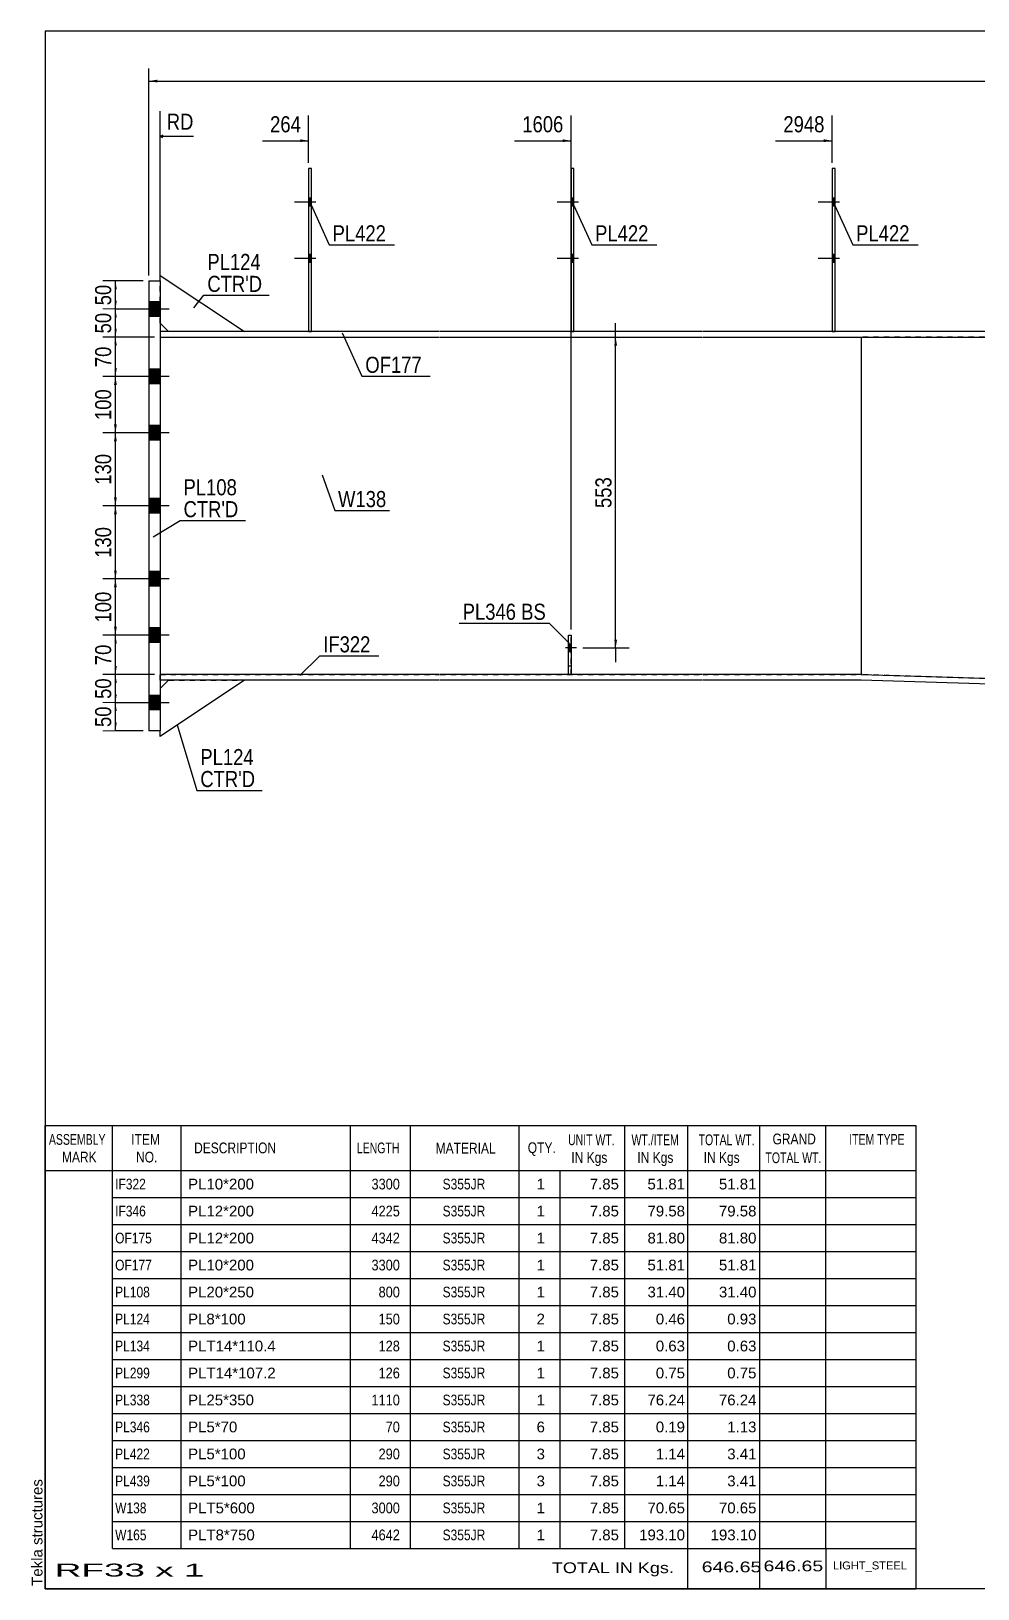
# Model space of a CAD drawing. Header units: millimetres. Extents: x -23 to 380, y -193 to 84.
# Drawn here: x -22.9 to 145.5, y -192.6 to 84.4 of the extents above; entities that cross this region are included whole.
import ezdxf

# ---------------------------------------------------------------- set-up
doc = ezdxf.new("R2010")
doc.units = ezdxf.units.MM
doc.linetypes.add('DXK_LINE_DOT1', pattern=[1.8814, 0.9407, -0.9407])
doc.linetypes.add('DXK_LINE_DOT2', pattern=[3.9198, 1.9599, -1.9599])
doc.styles.add('Arial', font='ARIAL.TTF', dxfattribs={"height": 0.2})
doc.styles.add('Arial Narrow', font='ARIALN.TTF', dxfattribs={"height": 0.2})

# ---------------------------------------------------------------- blocks, each defined once
blk = doc.blocks.new('Unknown-624477018-1210')
at = {"color": 5, "linetype": 'Continuous'}
for p, q in [((379.57, 84.43), (-20.43, 84.43)), ((-20.43, 84.43), (-20.43, -192.57)), ((379.57, -192.57), (379.57, 84.43)), ((-20.43, -192.57), (379.57, -192.57))]:
    blk.add_line(p, q, dxfattribs=at)
at = {"color": 174, "linetype": 'Continuous', "style": 'Arial'}
blk.add_text('Tekla structures', height=1.9102, rotation=90, dxfattribs=at).set_placement((-20.93, -192.07))
blk = doc.blocks.new('Part-624477018-1786 - 1591')
at = {"color": 2, "linetype": 'Continuous'}
for p, q in [((26.93, 60), (26.43, 60)), ((26.43, 60), (26.43, 31)), ((26.93, 31), (26.93, 60))]:
    blk.add_line(p, q, dxfattribs=at)
at = {"color": 7, "linetype": 'DXK_LINE_DOT1'}
blk.add_line((26.43, 31), (26.93, 31), dxfattribs=at)
blk = doc.blocks.new('Part-624477018-6626 - 1591')
at = {"color": 7, "linetype": 'DXK_LINE_DOT1'}
for p, q in [((72.63, -29.97), (72.63, -22.97)), ((72.63, -22.97), (73.13, -22.97)), ((73.13, -29.97), (73.13, -22.97)), ((72.63, -28.47), (73.13, -28.47)), ((73.13, -29.97), (72.63, -29.97))]:
    blk.add_line(p, q, dxfattribs=at)
blk = doc.blocks.new('Bolt-624477018-6633 - 1591')
at = {"color": 3, "linetype": 'DXK_LINE_DOT2'}
for p, q in [((73.13, -24.57), (72.63, -24.57)), ((74.08, -25.27), (70.78, -25.27)), ((73.13, -25.97), (72.63, -25.97))]:
    blk.add_line(p, q, dxfattribs=at)
blk = doc.blocks.new('Part-624477018-1791 - 1591')
at = {"color": 2, "linetype": 'Continuous'}
for p, q in [((120.08, 60), (119.58, 60)), ((119.58, 60), (119.58, 31)), ((120.08, 31), (120.08, 60))]:
    blk.add_line(p, q, dxfattribs=at)
at = {"color": 7, "linetype": 'DXK_LINE_DOT1'}
blk.add_line((119.58, 31), (120.08, 31), dxfattribs=at)
blk = doc.blocks.new('Part-624477018-1667 - 1591')
at = {"color": 2, "linetype": 'Continuous'}
for p, q in [((49.73, 31), (0, 31)), ((96.43, 31), (49.83, 31)), ((154.75, 31), (96.53, 31)), ((154.75, 30), (154.75, 31)), ((0, 30), (49.73, 30)), ((49.83, 30), (96.43, 30)), ((96.53, 30), (154.75, 30))]:
    blk.add_line(p, q, dxfattribs=at)
at = {"color": 7, "linetype": 'DXK_LINE_DOT1'}
blk.add_line((0, 31), (0, 30), dxfattribs=at)
blk = doc.blocks.new('Part-624477018-1694 - 1591')
at = {"color": 2, "linetype": 'Continuous'}
for p, q in [((124.75, 30), (124.75, -30)), ((348.28, -44.01), (347.99, -44))]:
    blk.add_line(p, q, dxfattribs=at)
at = {"color": 7, "linetype": 'DXK_LINE_DOT1'}
for p, q in [((176.75, 30), (124.75, 30)), ((223.45, 30), (176.85, 30)), ((269.9, 30), (223.55, 30)), ((360.05, 30), (270, 30)), ((348.28, -44.01), (360.05, 30)), ((176.75, -31.61), (124.75, -30)), ((223.45, -34.72), (176.85, -33.27)), ((269.9, -38.87), (223.55, -37.44)), ((347.99, -44), (270, -41.58))]:
    blk.add_line(p, q, dxfattribs=at)
blk = doc.blocks.new('Part-624477018-1699 - 1591')
at = {"color": 2, "linetype": 'Continuous'}
for p, q in [((49.73, -30), (0, -30)), ((96.43, -30), (49.83, -30)), ((124.75, -30), (96.53, -30)), ((124.75, -30), (154.75, -30.93)), ((49.73, -31), (0, -31)), ((96.43, -31), (49.83, -31)), ((124.73, -31), (96.53, -31)), ((154.72, -31.93), (124.73, -31)), ((154.75, -30.93), (154.72, -31.93))]:
    blk.add_line(p, q, dxfattribs=at)
at = {"color": 7, "linetype": 'DXK_LINE_DOT1'}
blk.add_line((0, -31), (0, -30), dxfattribs=at)
blk = doc.blocks.new('Bolt-624477018-1811 - 1591')
at = {"linetype": 'Continuous'}
for points in [[(-2, 36.3), (-2, 33.7), (0, 33.7), (0, 36.3)], [(-2, 36.3), (-2, 33.7), (0, 33.7), (0, 36.3)], [(-2, 24.3), (-2, 21.7), (0, 21.7), (0, 24.3)], [(-2, 24.3), (-2, 21.7), (0, 21.7), (0, 24.3)], [(-2, 14.3), (-2, 11.7), (0, 11.7), (0, 14.3)], [(-2, 14.3), (-2, 11.7), (0, 11.7), (0, 14.3)], [(-2, 1.3), (-2, -1.3), (0, -1.3), (0, 1.3)], [(-2, 1.3), (-2, -1.3), (0, -1.3), (0, 1.3)], [(-2, -11.7), (-2, -14.3), (0, -14.3), (0, -11.7)], [(-2, -11.7), (-2, -14.3), (0, -14.3), (0, -11.7)], [(-2, -21.7), (-2, -24.3), (0, -24.3), (0, -21.7)], [(-2, -21.7), (-2, -24.3), (0, -24.3), (0, -21.7)], [(-2, -33.7), (-2, -36.3), (0, -36.3), (0, -33.7)], [(-2, -33.7), (-2, -36.3), (0, -36.3), (0, -33.7)]]:
    blk.add_hatch(color=3, dxfattribs=at).paths.add_polyline_path(points)
at = {"color": 3, "linetype": 'Continuous'}
for p, q in [((0, 36.3), (-2, 36.3)), ((0, 36.3), (-2, 36.3)), ((1.59, 35), (-9, 35)), ((1.59, 35), (-9, 35)), ((0, 33.7), (-2, 33.7)), ((0, 33.7), (-2, 33.7)), ((1.59, 23), (-9, 23)), ((1.59, 23), (-9, 23)), ((0, 24.3), (-2, 24.3)), ((0, 24.3), (-2, 24.3)), ((0, 21.7), (-2, 21.7)), ((0, 21.7), (-2, 21.7)), ((0, 14.3), (-2, 14.3)), ((0, 14.3), (-2, 14.3)), ((1.59, 13), (-9, 13)), ((1.59, 13), (-9, 13)), ((0, 11.7), (-2, 11.7)), ((0, 11.7), (-2, 11.7)), ((1.59, 0), (-9, 0)), ((1.59, 0), (-9, 0)), ((0, 1.3), (-2, 1.3)), ((0, 1.3), (-2, 1.3)), ((0, -1.3), (-2, -1.3)), ((0, -1.3), (-2, -1.3)), ((1.59, -13), (-9, -13)), ((1.59, -13), (-9, -13)), ((0, -11.7), (-2, -11.7)), ((0, -11.7), (-2, -11.7)), ((0, -14.3), (-2, -14.3)), ((0, -14.3), (-2, -14.3)), ((0, -21.7), (-2, -21.7)), ((0, -21.7), (-2, -21.7)), ((1.59, -23), (-9, -23)), ((1.59, -23), (-9, -23)), ((0, -24.3), (-2, -24.3)), ((0, -24.3), (-2, -24.3)), ((1.59, -35), (-9, -35)), ((1.59, -35), (-9, -35)), ((0, -33.7), (-2, -33.7)), ((0, -33.7), (-2, -33.7)), ((0, -36.3), (-2, -36.3)), ((0, -36.3), (-2, -36.3))]:
    blk.add_line(p, q, dxfattribs=at)
blk = doc.blocks.new('Part-624477018-1937 - 1591')
at = {"color": 2, "linetype": 'Continuous'}
for p, q in [((-2, 40), (0, 40)), ((-2, 40), (-2, -40)), ((0, 40), (0, -40)), ((0, -40), (-2, -40))]:
    blk.add_line(p, q, dxfattribs=at)
blk = doc.blocks.new('Bolt-624477018-1813 - 1591')
at = {"linetype": 'Continuous'}
for points in [[(120.08, 53.3), (120.08, 54.7), (119.58, 54.7), (119.58, 53.3)], [(120.08, 53.3), (120.08, 54.7), (119.58, 54.7), (119.58, 53.3)], [(120.08, 43.3), (120.08, 44.7), (119.58, 44.7), (119.58, 43.3)], [(120.08, 43.3), (120.08, 44.7), (119.58, 44.7), (119.58, 43.3)]]:
    blk.add_hatch(color=3, dxfattribs=at).paths.add_polyline_path(points)
at = {"color": 3, "linetype": 'Continuous'}
for p, q in [((120.88, 54), (117.08, 54)), ((120.88, 54), (117.08, 54)), ((120.08, 54.7), (119.58, 54.7)), ((120.08, 54.7), (119.58, 54.7)), ((120.08, 53.3), (119.58, 53.3)), ((120.08, 53.3), (119.58, 53.3)), ((120.08, 44.7), (119.58, 44.7)), ((120.08, 44.7), (119.58, 44.7)), ((120.88, 44), (117.08, 44)), ((120.88, 44), (117.08, 44)), ((120.08, 43.3), (119.58, 43.3)), ((120.08, 43.3), (119.58, 43.3))]:
    blk.add_line(p, q, dxfattribs=at)
blk = doc.blocks.new('Bolt-624477018-1814 - 1591')
at = {"linetype": 'Continuous'}
for points in [[(26.93, 53.3), (26.93, 54.7), (26.43, 54.7), (26.43, 53.3)], [(26.93, 53.3), (26.93, 54.7), (26.43, 54.7), (26.43, 53.3)], [(26.93, 43.3), (26.93, 44.7), (26.43, 44.7), (26.43, 43.3)], [(26.93, 43.3), (26.93, 44.7), (26.43, 44.7), (26.43, 43.3)]]:
    blk.add_hatch(color=3, dxfattribs=at).paths.add_polyline_path(points)
at = {"color": 3, "linetype": 'Continuous'}
for p, q in [((27.73, 54), (23.93, 54)), ((27.73, 54), (23.93, 54)), ((26.93, 54.7), (26.43, 54.7)), ((26.93, 54.7), (26.43, 54.7)), ((26.93, 53.3), (26.43, 53.3)), ((26.93, 53.3), (26.43, 53.3)), ((26.93, 44.7), (26.43, 44.7)), ((26.93, 44.7), (26.43, 44.7)), ((27.73, 44), (23.93, 44)), ((27.73, 44), (23.93, 44)), ((26.93, 43.3), (26.43, 43.3)), ((26.93, 43.3), (26.43, 43.3))]:
    blk.add_line(p, q, dxfattribs=at)
blk = doc.blocks.new('Part-624477018-1908 - 1591')
at = {"color": 2, "linetype": 'Continuous'}
for p, q in [((0, 40), (0, 41)), ((0, 41), (15, 31)), ((1.5, 31), (0, 32.5))]:
    blk.add_line(p, q, dxfattribs=at)
at = {"color": 7, "linetype": 'DXK_LINE_DOT1'}
for p, q in [((0, 32.5), (0, 40)), ((15, 31), (1.5, 31))]:
    blk.add_line(p, q, dxfattribs=at)
blk = doc.blocks.new('Part-624477018-1849 - 1591')
at = {"color": 7, "linetype": 'DXK_LINE_DOT1'}
for p, q in [((0, 30), (0, -30)), ((0, 30), (49.73, 30)), ((49.83, 30), (96.43, 30)), ((96.53, 30), (124.75, 30)), ((124.75, 30), (124.75, -30)), ((0, -30), (49.73, -30)), ((49.83, -30), (96.43, -30)), ((96.53, -30), (124.75, -30))]:
    blk.add_line(p, q, dxfattribs=at)
blk = doc.blocks.new('Part-624477018-6625 - 1591')
at = {"color": 2, "linetype": 'Continuous'}
for p, q in [((73.63, 60), (73.13, 60)), ((73.13, 60), (73.13, 31)), ((73.63, 31), (73.63, 60))]:
    blk.add_line(p, q, dxfattribs=at)
at = {"color": 7, "linetype": 'DXK_LINE_DOT1'}
blk.add_line((73.13, 31), (73.63, 31), dxfattribs=at)
blk = doc.blocks.new('Part-624477018-1903 - 1591')
at = {"color": 2, "linetype": 'Continuous'}
for p, q in [((15, -31), (0, -41)), ((1.5, -31), (0, -32.5)), ((0, -41), (0, -40))]:
    blk.add_line(p, q, dxfattribs=at)
at = {"color": 7, "linetype": 'DXK_LINE_DOT1'}
for p, q in [((0, -32.5), (0, -40)), ((1.5, -31), (15, -31))]:
    blk.add_line(p, q, dxfattribs=at)
blk = doc.blocks.new('Bolt-624477018-6632 - 1591')
at = {"linetype": 'Continuous'}
for points in [[(73.63, 53.3), (73.63, 54.7), (73.13, 54.7), (73.13, 53.3)], [(73.63, 53.3), (73.63, 54.7), (73.13, 54.7), (73.13, 53.3)], [(73.63, 43.3), (73.63, 44.7), (73.13, 44.7), (73.13, 43.3)], [(73.63, 43.3), (73.63, 44.7), (73.13, 44.7), (73.13, 43.3)]]:
    blk.add_hatch(color=3, dxfattribs=at).paths.add_polyline_path(points)
at = {"color": 3, "linetype": 'Continuous'}
for p, q in [((74.43, 54), (70.63, 54)), ((74.43, 54), (70.63, 54)), ((73.63, 54.7), (73.13, 54.7)), ((73.63, 54.7), (73.13, 54.7)), ((73.63, 53.3), (73.13, 53.3)), ((73.63, 53.3), (73.13, 53.3)), ((73.63, 44.7), (73.13, 44.7)), ((73.63, 44.7), (73.13, 44.7)), ((74.43, 44), (70.63, 44)), ((74.43, 44), (70.63, 44)), ((73.63, 43.3), (73.13, 43.3)), ((73.63, 43.3), (73.13, 43.3))]:
    blk.add_line(p, q, dxfattribs=at)
blk = doc.blocks.new('Part-624477018-6629 - 1591')
at = {"color": 2, "linetype": 'Continuous'}
for p, q in [((72.63, -29.97), (72.63, -22.97)), ((72.63, -22.97), (73.13, -22.97)), ((73.13, -22.97), (73.13, -29.97)), ((73.13, -29.97), (72.63, -29.97))]:
    blk.add_line(p, q, dxfattribs=at)
blk = doc.blocks.new('Bolt-624477018-6636 - 1591')
at = {"linetype": 'Continuous'}
blk.add_hatch(color=3, dxfattribs=at).paths.add_polyline_path([(73.13, -25.97), (73.13, -24.57), (72.63, -24.57), (72.63, -25.97)])
at = {"color": 3, "linetype": 'Continuous'}
for p, q in [((73.13, -24.57), (72.63, -24.57)), ((73.93, -25.27), (72.63, -25.27)), ((73.13, -25.97), (72.63, -25.97))]:
    blk.add_line(p, q, dxfattribs=at)
blk = doc.blocks.new('StraightDimension-624477018-8033 - 1591')
at = {"linetype": 'Continuous'}
blk.add_hatch(color=7, dxfattribs=at).paths.add_polyline_path([(71.63, 65.19), (73.13, 64.94), (71.63, 64.69)])
at = {"color": 7, "linetype": 'Continuous'}
for p, q in [((73.13, -21.97), (73.13, 69.44)), ((63.06, 64.94), (73.13, 64.94))]:
    blk.add_line(p, q, dxfattribs=at)
at = {"color": 0}
blk.add_wipeout([(72.35, 65.84), (72.35, 70.04), (63.84, 70.04), (63.84, 65.84)], dxfattribs=at)
at = {"color": 3, "style": 'Arial Narrow'}
blk.add_text('1606', height=2.863, dxfattribs=at).set_placement((64.44, 66.44))
blk = doc.blocks.new('StraightDimension-624477018-2142 - 1591')
at = {"linetype": 'Continuous'}
for points in [[(-0.5, 75.3), (-2, 75.55), (-0.5, 75.8)], [(363.06, 75.8), (364.56, 75.55), (363.06, 75.3)]]:
    blk.add_hatch(color=7, dxfattribs=at).paths.add_polyline_path(points)
at = {"color": 7, "linetype": 'Continuous'}
for p, q in [((-2, 41), (-2, 77.8)), ((364.56, 43.45), (364.56, 77.8)), ((-2, 75.55), (364.56, 75.55))]:
    blk.add_line(p, q, dxfattribs=at)
at = {"color": 0}
blk.add_wipeout([(185.54, 75.7), (185.54, 79.9), (177.02, 79.9), (177.02, 75.7)], dxfattribs=at)
at = {"color": 3, "style": 'Arial Narrow'}
blk.add_text('7707', height=2.863, dxfattribs=at).set_placement((177.62, 76.3))
blk = doc.blocks.new('StraightDimension-624477018-5880 - 1591')
at = {"linetype": 'Continuous'}
for points in [[(-8.2, 38.5), (-7.95, 40), (-7.7, 38.5)], [(-7.7, 36.5), (-7.95, 35), (-8.2, 36.5)]]:
    blk.add_hatch(color=7, dxfattribs=at).paths.add_polyline_path(points)
at = {"color": 7, "linetype": 'Continuous'}
for p, q in [((-3, 40), (-10.2, 40)), ((-7.95, 35), (-7.95, 40)), ((-1, 35), (-10.2, 35))]:
    blk.add_line(p, q, dxfattribs=at)
at = {"color": 0}
blk.add_wipeout([(-8.1, 39.93), (-12.3, 39.93), (-12.3, 35.07), (-8.1, 35.07)], dxfattribs=at)
at = {"color": 3, "style": 'Arial Narrow'}
blk.add_text('50', height=2.863, rotation=90.0002, dxfattribs=at).set_placement((-8.7, 35.67))
blk = doc.blocks.new('StraightDimension-624477018-5881 - 1591')
at = {"linetype": 'Continuous'}
for points in [[(-8.2, 33.5), (-7.95, 35), (-7.7, 33.5)], [(-7.7, 31.5), (-7.95, 30), (-8.2, 31.5)]]:
    blk.add_hatch(color=7, dxfattribs=at).paths.add_polyline_path(points)
at = {"color": 7, "linetype": 'Continuous'}
for p, q in [((-1, 35), (-10.2, 35)), ((-7.95, 30), (-7.95, 35)), ((-1, 30), (-10.2, 30))]:
    blk.add_line(p, q, dxfattribs=at)
at = {"color": 0}
blk.add_wipeout([(-8.1, 34.93), (-12.3, 34.93), (-12.3, 30.07), (-8.1, 30.07)], dxfattribs=at)
at = {"color": 3, "style": 'Arial Narrow'}
blk.add_text('50', height=2.863, rotation=90.0002, dxfattribs=at).set_placement((-8.7, 30.67))
blk = doc.blocks.new('StraightDimension-624477018-5882 - 1591')
at = {"linetype": 'Continuous'}
for points in [[(-8.2, 28.5), (-7.95, 30), (-7.7, 28.5)], [(-7.7, 24.5), (-7.95, 23), (-8.2, 24.5)]]:
    blk.add_hatch(color=7, dxfattribs=at).paths.add_polyline_path(points)
at = {"color": 7, "linetype": 'Continuous'}
for p, q in [((-1, 30), (-10.2, 30)), ((-7.95, 23), (-7.95, 30)), ((-1, 23), (-10.2, 23))]:
    blk.add_line(p, q, dxfattribs=at)
at = {"color": 0}
blk.add_wipeout([(-8.1, 28.93), (-12.3, 28.93), (-12.3, 24.07), (-8.1, 24.07)], dxfattribs=at)
at = {"color": 3, "style": 'Arial Narrow'}
blk.add_text('70', height=2.863, rotation=90.0002, dxfattribs=at).set_placement((-8.7, 24.67))
blk = doc.blocks.new('StraightDimension-624477018-5883 - 1591')
at = {"linetype": 'Continuous'}
for points in [[(-8.2, 21.5), (-7.95, 23), (-7.7, 21.5)], [(-7.7, 14.5), (-7.95, 13), (-8.2, 14.5)]]:
    blk.add_hatch(color=7, dxfattribs=at).paths.add_polyline_path(points)
at = {"color": 7, "linetype": 'Continuous'}
for p, q in [((-1, 23), (-10.2, 23)), ((-7.95, 13), (-7.95, 23)), ((-1, 13), (-10.2, 13))]:
    blk.add_line(p, q, dxfattribs=at)
at = {"color": 0}
blk.add_wipeout([(-8.1, 21.34), (-12.3, 21.34), (-12.3, 14.66), (-8.1, 14.66)], dxfattribs=at)
at = {"color": 3, "style": 'Arial Narrow'}
blk.add_text('100', height=2.863, rotation=90.0002, dxfattribs=at).set_placement((-8.7, 15.26))
blk = doc.blocks.new('StraightDimension-624477018-5884 - 1591')
at = {"linetype": 'Continuous'}
for points in [[(-8.2, 11.5), (-7.95, 13), (-7.7, 11.5)], [(-7.7, 1.5), (-7.95, 0), (-8.2, 1.5)]]:
    blk.add_hatch(color=7, dxfattribs=at).paths.add_polyline_path(points)
at = {"color": 7, "linetype": 'Continuous'}
for p, q in [((-1, 13), (-10.2, 13)), ((-7.95, 0), (-7.95, 13)), ((-1, 0), (-10.2, 0))]:
    blk.add_line(p, q, dxfattribs=at)
at = {"color": 0}
blk.add_wipeout([(-8.1, 9.84), (-12.3, 9.84), (-12.3, 3.16), (-8.1, 3.16)], dxfattribs=at)
at = {"color": 3, "style": 'Arial Narrow'}
blk.add_text('130', height=2.863, rotation=90.0002, dxfattribs=at).set_placement((-8.7, 3.76))
blk = doc.blocks.new('StraightDimension-624477018-5885 - 1591')
at = {"linetype": 'Continuous'}
for points in [[(-8.2, -1.5), (-7.95, 0), (-7.7, -1.5)], [(-7.7, -11.5), (-7.95, -13), (-8.2, -11.5)]]:
    blk.add_hatch(color=7, dxfattribs=at).paths.add_polyline_path(points)
at = {"color": 7, "linetype": 'Continuous'}
for p, q in [((-1, 0), (-10.2, 0)), ((-7.95, -13), (-7.95, 0)), ((-1, -13), (-10.2, -13))]:
    blk.add_line(p, q, dxfattribs=at)
at = {"color": 0}
blk.add_wipeout([(-8.1, -3.16), (-12.3, -3.16), (-12.3, -9.84), (-8.1, -9.84)], dxfattribs=at)
at = {"color": 3, "style": 'Arial Narrow'}
blk.add_text('130', height=2.863, rotation=90.0002, dxfattribs=at).set_placement((-8.7, -9.24))
blk = doc.blocks.new('StraightDimension-624477018-5886 - 1591')
at = {"linetype": 'Continuous'}
for points in [[(-8.2, -14.5), (-7.95, -13), (-7.7, -14.5)], [(-7.7, -21.5), (-7.95, -23), (-8.2, -21.5)]]:
    blk.add_hatch(color=7, dxfattribs=at).paths.add_polyline_path(points)
at = {"color": 7, "linetype": 'Continuous'}
for p, q in [((-1, -13), (-10.2, -13)), ((-7.95, -23), (-7.95, -13)), ((-1, -23), (-10.2, -23))]:
    blk.add_line(p, q, dxfattribs=at)
at = {"color": 0}
blk.add_wipeout([(-8.1, -14.66), (-12.3, -14.66), (-12.3, -21.34), (-8.1, -21.34)], dxfattribs=at)
at = {"color": 3, "style": 'Arial Narrow'}
blk.add_text('100', height=2.863, rotation=90.0002, dxfattribs=at).set_placement((-8.7, -20.74))
blk = doc.blocks.new('StraightDimension-624477018-5887 - 1591')
at = {"linetype": 'Continuous'}
for points in [[(-8.2, -24.5), (-7.95, -23), (-7.7, -24.5)], [(-7.7, -28.5), (-7.95, -30), (-8.2, -28.5)]]:
    blk.add_hatch(color=7, dxfattribs=at).paths.add_polyline_path(points)
at = {"color": 7, "linetype": 'Continuous'}
for p, q in [((-1, -23), (-10.2, -23)), ((-7.95, -30), (-7.95, -23)), ((-1, -30), (-10.2, -30))]:
    blk.add_line(p, q, dxfattribs=at)
at = {"color": 0}
blk.add_wipeout([(-8.1, -24.07), (-12.3, -24.07), (-12.3, -28.93), (-8.1, -28.93)], dxfattribs=at)
at = {"color": 3, "style": 'Arial Narrow'}
blk.add_text('70', height=2.863, rotation=90.0002, dxfattribs=at).set_placement((-8.7, -28.33))
blk = doc.blocks.new('StraightDimension-624477018-5888 - 1591')
at = {"linetype": 'Continuous'}
for points in [[(-8.2, -31.5), (-7.95, -30), (-7.7, -31.5)], [(-7.7, -33.5), (-7.95, -35), (-8.2, -33.5)]]:
    blk.add_hatch(color=7, dxfattribs=at).paths.add_polyline_path(points)
at = {"color": 7, "linetype": 'Continuous'}
for p, q in [((-1, -30), (-10.2, -30)), ((-7.95, -35), (-7.95, -30)), ((-1, -35), (-10.2, -35))]:
    blk.add_line(p, q, dxfattribs=at)
at = {"color": 0}
blk.add_wipeout([(-8.1, -30.07), (-12.3, -30.07), (-12.3, -34.93), (-8.1, -34.93)], dxfattribs=at)
at = {"color": 3, "style": 'Arial Narrow'}
blk.add_text('50', height=2.863, rotation=90.0002, dxfattribs=at).set_placement((-8.7, -34.33))
blk = doc.blocks.new('StraightDimension-624477018-5889 - 1591')
at = {"linetype": 'Continuous'}
for points in [[(-8.2, -36.5), (-7.95, -35), (-7.7, -36.5)], [(-7.7, -38.5), (-7.95, -40), (-8.2, -38.5)]]:
    blk.add_hatch(color=7, dxfattribs=at).paths.add_polyline_path(points)
at = {"color": 7, "linetype": 'Continuous'}
for p, q in [((-1, -35), (-10.2, -35)), ((-7.95, -40), (-7.95, -35)), ((-3, -40), (-10.2, -40))]:
    blk.add_line(p, q, dxfattribs=at)
at = {"color": 0}
blk.add_wipeout([(-8.1, -35.07), (-12.3, -35.07), (-12.3, -39.93), (-8.1, -39.93)], dxfattribs=at)
at = {"color": 3, "style": 'Arial Narrow'}
blk.add_text('50', height=2.863, rotation=90.0002, dxfattribs=at).set_placement((-8.7, -39.33))
blk = doc.blocks.new('StraightDimension-624477018-8032 - 1591')
at = {"linetype": 'Continuous'}
blk.add_hatch(color=7, dxfattribs=at).paths.add_polyline_path([(118.08, 65.19), (119.58, 64.94), (118.08, 64.69)])
at = {"color": 7, "linetype": 'Continuous'}
for p, q in [((119.58, 61), (119.58, 69.44)), ((109.51, 64.94), (119.58, 64.94))]:
    blk.add_line(p, q, dxfattribs=at)
at = {"color": 0}
blk.add_wipeout([(118.8, 65.84), (118.8, 70.04), (110.29, 70.04), (110.29, 65.84)], dxfattribs=at)
at = {"color": 3, "style": 'Arial Narrow'}
blk.add_text('2948', height=2.863, dxfattribs=at).set_placement((110.89, 66.44))
blk = doc.blocks.new('StraightDimension-624477018-8034 - 1591')
at = {"linetype": 'Continuous'}
blk.add_hatch(color=7, dxfattribs=at).paths.add_polyline_path([(24.93, 65.19), (26.43, 64.94), (24.93, 64.69)])
at = {"color": 7, "linetype": 'Continuous'}
for p, q in [((26.43, 61), (26.43, 69.44)), ((18.19, 64.94), (26.43, 64.94))]:
    blk.add_line(p, q, dxfattribs=at)
at = {"color": 0, "linetype": 'Continuous'}
blk.add_wipeout([(6.53, 66.29), (6.53, 70.49), (0.59, 70.49), (0.59, 66.29)], dxfattribs=at)
at = {"color": 7, "linetype": 'Continuous'}
for p, q in [((0, 41), (0, 70.19)), ((0.5, 65.94), (0, 65.69)), ((0.5, 65.44), (0, 65.69)), ((5.93, 65.69), (0, 65.69))]:
    blk.add_line(p, q, dxfattribs=at)
at = {"color": 3, "linetype": 'Continuous', "style": 'Arial Narrow'}
blk.add_text('RD', height=2.863, dxfattribs=at).set_placement((1.19, 66.89))
at = {"color": 0}
blk.add_wipeout([(25.65, 65.84), (25.65, 70.04), (18.97, 70.04), (18.97, 65.84)], dxfattribs=at)
at = {"color": 3, "style": 'Arial Narrow'}
blk.add_text('264', height=2.863, dxfattribs=at).set_placement((19.57, 66.44))
blk = doc.blocks.new('StraightDimension-624477018-8113 - 1591')
at = {"linetype": 'Continuous'}
for points in [[(80.8, 28.5), (81.05, 30), (81.3, 28.5)], [(81.3, -23.77), (81.05, -25.27), (80.8, -23.77)]]:
    blk.add_hatch(color=7, dxfattribs=at).paths.add_polyline_path(points)
at = {"color": 7, "linetype": 'Continuous'}
for p, q in [((81.05, 30), (81.05, 32.5)), ((76.75, 30), (83.45, 30)), ((81.05, -25.27), (81.05, 30)), ((75.2, -25.27), (83.45, -25.27)), ((81.05, -25.27), (81.05, -27.77))]:
    blk.add_line(p, q, dxfattribs=at)
at = {"color": 0}
blk.add_wipeout([(80.9, 5.71), (76.7, 5.71), (76.7, -0.98), (80.9, -0.98)], dxfattribs=at)
at = {"color": 3, "style": 'Arial Narrow'}
blk.add_text('553', height=2.863, rotation=90.0002, dxfattribs=at).set_placement((80.3, -0.38))
blk = doc.blocks.new('CBS_BOM-624477018-9296')
at = {"color": 7, "linetype": 'Continuous'}
for p, q in [((-20.46, -118.2), (-20.46, -110.2)), ((-20.46, -110.2), (134.46, -110.2)), ((-8.46, -118.2), (-8.46, -110.2)), ((3.73, -118.2), (3.73, -110.2)), ((33.89, -118.2), (33.89, -110.2)), ((44.57, -118.2), (44.57, -110.2)), ((63.89, -118.2), (63.89, -110.2)), ((82.69, -118.2), (82.69, -110.2)), ((93.9, -118.2), (93.9, -110.2)), ((106.69, -118.2), (106.69, -110.2)), ((118.44, -118.2), (118.44, -110.2)), ((134.46, -110.21), (134.46, -118.19)), ((-20.46, -118.2), (134.46, -118.2)), ((-20.46, -123), (-20.46, -118.2)), ((-8.46, -123), (-8.46, -118.2)), ((3.73, -123), (3.73, -118.2)), ((33.89, -123), (33.89, -118.2)), ((44.57, -123), (44.57, -118.2)), ((63.89, -123), (63.89, -118.2)), ((71.15, -123), (71.15, -118.2)), ((82.69, -123), (82.69, -118.2)), ((93.9, -123), (93.9, -118.2)), ((106.69, -123), (106.69, -118.2)), ((118.46, -123), (118.46, -118.2)), ((134.46, -118.21), (134.46, -123)), ((-20.46, -127.8), (-20.46, -123)), ((-8.46, -123), (134.46, -123)), ((-8.46, -127.8), (-8.46, -123)), ((3.73, -127.8), (3.73, -123)), ((33.89, -127.8), (33.89, -123)), ((44.57, -127.8), (44.57, -123)), ((63.89, -127.8), (63.89, -123)), ((71.15, -127.8), (71.15, -123)), ((82.69, -127.8), (82.69, -123)), ((93.9, -127.8), (93.9, -123)), ((106.69, -127.8), (106.69, -123)), ((118.46, -127.8), (118.46, -123)), ((134.46, -123.01), (134.46, -127.8)), ((-20.46, -132.6), (-20.46, -127.8)), ((-8.46, -127.8), (134.46, -127.8)), ((-8.46, -132.6), (-8.46, -127.8)), ((3.73, -132.6), (3.73, -127.8)), ((33.89, -132.6), (33.89, -127.8)), ((44.57, -132.6), (44.57, -127.8)), ((63.89, -132.6), (63.89, -127.8)), ((71.15, -132.6), (71.15, -127.8)), ((82.69, -132.6), (82.69, -127.8)), ((93.9, -132.6), (93.9, -127.8)), ((106.69, -132.6), (106.69, -127.8)), ((118.46, -132.6), (118.46, -127.8)), ((134.46, -127.81), (134.46, -132.6)), ((-20.46, -137.4), (-20.46, -132.6)), ((-8.46, -132.6), (134.46, -132.6)), ((-8.46, -137.4), (-8.46, -132.6)), ((3.73, -137.4), (3.73, -132.6)), ((33.89, -137.4), (33.89, -132.6)), ((44.57, -137.4), (44.57, -132.6)), ((63.89, -137.4), (63.89, -132.6)), ((71.15, -137.4), (71.15, -132.6)), ((82.69, -137.4), (82.69, -132.6)), ((93.9, -137.4), (93.9, -132.6)), ((106.69, -137.4), (106.69, -132.6)), ((118.46, -137.4), (118.46, -132.6)), ((134.46, -132.61), (134.46, -137.4)), ((-20.46, -142.2), (-20.46, -137.4)), ((-8.46, -137.4), (134.46, -137.4)), ((-8.46, -142.2), (-8.46, -137.4)), ((3.73, -142.2), (3.73, -137.4)), ((33.89, -142.2), (33.89, -137.4)), ((44.57, -142.2), (44.57, -137.4)), ((63.89, -142.2), (63.89, -137.4)), ((71.15, -142.2), (71.15, -137.4)), ((82.69, -142.2), (82.69, -137.4)), ((93.9, -142.2), (93.9, -137.4)), ((106.69, -142.2), (106.69, -137.4)), ((118.46, -142.2), (118.46, -137.4)), ((134.46, -137.41), (134.46, -142.2)), ((-20.46, -147), (-20.46, -142.2)), ((-8.46, -142.2), (134.46, -142.2)), ((-8.46, -147), (-8.46, -142.2)), ((3.73, -147), (3.73, -142.2)), ((33.89, -147), (33.89, -142.2)), ((44.57, -147), (44.57, -142.2)), ((63.89, -147), (63.89, -142.2)), ((71.15, -147), (71.15, -142.2)), ((82.69, -147), (82.69, -142.2)), ((93.9, -147), (93.9, -142.2)), ((106.69, -147), (106.69, -142.2)), ((118.46, -147), (118.46, -142.2)), ((134.46, -142.21), (134.46, -147)), ((-20.46, -151.8), (-20.46, -147)), ((-8.46, -147), (134.46, -147)), ((-8.46, -151.8), (-8.46, -147)), ((3.73, -151.8), (3.73, -147)), ((33.89, -151.8), (33.89, -147)), ((44.57, -151.8), (44.57, -147)), ((63.89, -151.8), (63.89, -147)), ((71.15, -151.8), (71.15, -147)), ((82.69, -151.8), (82.69, -147)), ((93.9, -151.8), (93.9, -147)), ((106.69, -151.8), (106.69, -147)), ((118.46, -151.8), (118.46, -147)), ((134.46, -147.01), (134.46, -151.8)), ((-20.46, -156.6), (-20.46, -151.8)), ((-8.46, -151.8), (134.46, -151.8)), ((-8.46, -156.6), (-8.46, -151.8)), ((3.73, -156.6), (3.73, -151.8)), ((33.89, -156.6), (33.89, -151.8)), ((44.57, -156.6), (44.57, -151.8)), ((63.89, -156.6), (63.89, -151.8)), ((71.15, -156.6), (71.15, -151.8)), ((82.69, -156.6), (82.69, -151.8)), ((93.9, -156.6), (93.9, -151.8)), ((106.69, -156.6), (106.69, -151.8)), ((118.46, -156.6), (118.46, -151.8)), ((134.46, -151.81), (134.46, -156.6)), ((-20.46, -161.4), (-20.46, -156.6)), ((-8.46, -156.6), (134.46, -156.6)), ((-8.46, -161.4), (-8.46, -156.6)), ((3.73, -161.4), (3.73, -156.6)), ((33.89, -161.4), (33.89, -156.6)), ((44.57, -161.4), (44.57, -156.6)), ((63.89, -161.4), (63.89, -156.6)), ((71.15, -161.4), (71.15, -156.6)), ((82.69, -161.4), (82.69, -156.6)), ((93.9, -161.4), (93.9, -156.6)), ((106.69, -161.4), (106.69, -156.6)), ((118.46, -161.4), (118.46, -156.6)), ((134.46, -156.61), (134.46, -161.4)), ((-20.46, -166.2), (-20.46, -161.4)), ((-8.46, -161.4), (134.46, -161.4)), ((-8.46, -166.2), (-8.46, -161.4)), ((3.73, -166.2), (3.73, -161.4)), ((33.89, -166.2), (33.89, -161.4)), ((44.57, -166.2), (44.57, -161.4)), ((63.89, -166.2), (63.89, -161.4)), ((71.15, -166.2), (71.15, -161.4)), ((82.69, -166.2), (82.69, -161.4)), ((93.9, -166.2), (93.9, -161.4)), ((106.69, -166.2), (106.69, -161.4)), ((118.46, -166.2), (118.46, -161.4)), ((134.46, -161.41), (134.46, -166.2)), ((-20.46, -171), (-20.46, -166.2)), ((-8.46, -166.2), (134.46, -166.2)), ((-8.46, -171), (-8.46, -166.2)), ((3.73, -171), (3.73, -166.2)), ((33.89, -171), (33.89, -166.2)), ((44.57, -171), (44.57, -166.2)), ((63.89, -171), (63.89, -166.2)), ((71.15, -171), (71.15, -166.2)), ((82.69, -171), (82.69, -166.2)), ((93.9, -171), (93.9, -166.2)), ((106.69, -171), (106.69, -166.2)), ((118.46, -171), (118.46, -166.2)), ((134.46, -166.21), (134.46, -171)), ((-20.46, -175.8), (-20.46, -171)), ((-8.46, -171), (134.46, -171)), ((-8.46, -175.8), (-8.46, -171)), ((3.73, -175.8), (3.73, -171)), ((33.89, -175.8), (33.89, -171)), ((44.57, -175.8), (44.57, -171)), ((63.89, -175.8), (63.89, -171)), ((71.15, -175.8), (71.15, -171)), ((82.69, -175.8), (82.69, -171)), ((93.9, -175.8), (93.9, -171)), ((106.69, -175.8), (106.69, -171)), ((118.46, -175.8), (118.46, -171)), ((134.46, -171.01), (134.46, -175.8)), ((-20.46, -180.6), (-20.46, -175.8)), ((-8.46, -175.8), (134.46, -175.8)), ((-8.46, -180.6), (-8.46, -175.8)), ((3.73, -180.6), (3.73, -175.8)), ((33.89, -180.6), (33.89, -175.8)), ((44.57, -180.6), (44.57, -175.8)), ((63.89, -180.6), (63.89, -175.8)), ((71.15, -180.6), (71.15, -175.8)), ((82.69, -180.6), (82.69, -175.8)), ((93.9, -180.6), (93.9, -175.8)), ((106.69, -180.6), (106.69, -175.8)), ((118.46, -180.6), (118.46, -175.8)), ((134.46, -175.81), (134.46, -180.6)), ((-20.46, -185.4), (-20.46, -180.6)), ((-8.46, -180.6), (134.46, -180.6)), ((-8.46, -185.4), (-8.46, -180.6)), ((3.73, -185.4), (3.73, -180.6)), ((33.89, -185.4), (33.89, -180.6)), ((44.57, -185.4), (44.57, -180.6)), ((63.89, -185.4), (63.89, -180.6)), ((71.15, -185.4), (71.15, -180.6)), ((82.69, -185.4), (82.69, -180.6)), ((93.9, -185.4), (93.9, -180.6)), ((106.69, -185.4), (106.69, -180.6)), ((118.46, -185.4), (118.46, -180.6)), ((134.46, -180.61), (134.46, -185.4)), ((-20.46, -192.6), (-20.46, -185.42)), ((-8.46, -185.4), (134.46, -185.4)), ((93.9, -192.6), (93.9, -185.42)), ((106.69, -192.6), (106.69, -185.42)), ((118.5, -192.6), (118.5, -185.42)), ((134.46, -185.4), (134.46, -192.6)), ((-20.46, -192.6), (134.46, -192.6))]:
    blk.add_line(p, q, dxfattribs=at)
at = {"color": 3, "linetype": 'Continuous', "style": 'Arial'}
for s, height, width, p in [('ASSEMBLY', 1.91, 0.7, (-19.78, -113.63)), ('ITEM', 1.91, 0.8, (-5.13, -113.63)), ('DESCRIPTION', 1.9102, 0.8, (6.05, -115.14)), ('LENGTH', 1.91, 0.7, (35, -115.14)), ('MATERIAL', 1.91, 0.8, (49.02, -115.18)), ('QTY.', 1.91, 0.8, (65.41, -115.1)), ('UNIT WT.', 1.91, 0.7, (72.58, -113.7)), ('WT./ITEM', 1.91, 0.7, (83.87, -113.7)), ('TOTAL WT.', 1.91, 0.7, (95.81, -113.7)), ('GRAND', 1.91, 0.8, (108.96, -113.55)), ('ITEM TYPE', 1.91, 0.7, (122.6, -113.62)), ('MARK', 1.91, 0.8, (-17.46, -116.77)), ('NO.', 1.91, 0.8, (-4.28, -116.77)), ('IN Kgs', 1.91, 0.8, (73.16, -116.84)), ('IN Kgs', 1.91, 0.8, (84.91, -116.84)), ('IN Kgs', 1.91, 0.8, (96.7, -116.84)), ('TOTAL WT.', 1.91, 0.7, (107.7, -116.89))]:
    blk.add_text(s, height=height, dxfattribs=dict(at, width=width)).set_placement(p)
at = {"color": 7, "linetype": 'Continuous', "style": 'Arial'}
for s, width, p in [('IF322', 0.8, (-8, -121.57)), ('3300', 0.85, (37.61, -121.57)), ('S355JR', 0.8, (50.26, -121.57)), ('IF346', 0.8, (-8, -126.37)), ('4225', 0.85, (37.61, -126.37)), ('S355JR', 0.8, (50.26, -126.37)), ('OF175', 0.8, (-8, -131.17)), ('4342', 0.85, (37.61, -131.17)), ('S355JR', 0.8, (50.26, -131.17)), ('OF177', 0.8, (-8, -135.97)), ('3300', 0.85, (37.61, -135.97)), ('S355JR', 0.8, (50.26, -135.97)), ('PL108', 0.8, (-8, -140.77)), ('800', 0.85, (38.87, -140.77)), ('S355JR', 0.8, (50.26, -140.77)), ('PL124', 0.8, (-8, -145.57)), ('150', 0.85, (38.87, -145.57)), ('S355JR', 0.8, (50.26, -145.57)), ('PL134', 0.8, (-8, -150.37)), ('128', 0.85, (38.87, -150.37)), ('S355JR', 0.8, (50.26, -150.37)), ('PL299', 0.8, (-8, -155.17)), ('126', 0.85, (38.87, -155.17)), ('S355JR', 0.8, (50.26, -155.17)), ('PL338', 0.8, (-8, -159.97)), ('1110', 0.85, (37.61, -159.97)), ('S355JR', 0.8, (50.26, -159.97)), ('PL346', 0.8, (-8, -164.77)), ('70', 0.85, (40.13, -164.77)), ('S355JR', 0.8, (50.26, -164.77)), ('PL422', 0.8, (-8, -169.57)), ('290', 0.85, (38.87, -169.57)), ('S355JR', 0.8, (50.26, -169.57)), ('PL439', 0.8, (-8, -174.37)), ('290', 0.85, (38.87, -174.37)), ('S355JR', 0.8, (50.26, -174.37)), ('W138', 0.8, (-8, -179.17)), ('3000', 0.85, (37.61, -179.17)), ('S355JR', 0.8, (50.26, -179.17)), ('W165', 0.8, (-8, -183.97)), ('4642', 0.85, (37.61, -183.97)), ('S355JR', 0.8, (50.26, -183.97))]:
    blk.add_text(s, height=1.91, dxfattribs=dict(at, width=width)).set_placement(p)
for s, height, p in [('PL10*200', 1.91, (4.98, -121.57)), ('1', 1.91, (66.98, -121.57)), ('7.85', 1.91, (76.44, -121.57)), ('51.81', 1.91, (86.71, -121.57)), ('51.81', 1.91, (99.42, -121.57)), ('PL12*200', 1.91, (4.98, -126.37)), ('1', 1.91, (66.98, -126.37)), ('7.85', 1.91, (76.44, -126.37)), ('79.58', 1.91, (86.71, -126.37)), ('79.58', 1.91, (99.42, -126.37)), ('PL12*200', 1.91, (4.98, -131.17)), ('1', 1.91, (66.98, -131.17)), ('7.85', 1.91, (76.44, -131.17)), ('81.80', 1.91, (86.71, -131.17)), ('81.80', 1.91, (99.42, -131.17)), ('PL10*200', 1.91, (4.98, -135.97)), ('1', 1.91, (66.98, -135.97)), ('7.85', 1.91, (76.44, -135.97)), ('51.81', 1.91, (86.71, -135.97)), ('51.81', 1.91, (99.42, -135.97)), ('PL20*250', 1.91, (4.98, -140.77)), ('1', 1.91, (66.98, -140.77)), ('7.85', 1.91, (76.44, -140.77)), ('31.40', 1.91, (86.71, -140.77)), ('31.40', 1.91, (99.42, -140.77)), ('PL8*100', 1.91, (4.98, -145.57)), ('2', 1.91, (66.98, -145.57)), ('7.85', 1.91, (76.44, -145.57)), ('0.46', 1.91, (88.19, -145.57)), ('0.93', 1.91, (100.9, -145.57)), ('PLT14*110.4', 1.9102, (4.98, -150.37)), ('1', 1.91, (66.98, -150.37)), ('7.85', 1.91, (76.44, -150.37)), ('0.63', 1.91, (88.19, -150.37)), ('0.63', 1.91, (100.9, -150.37)), ('PLT14*107.2', 1.9102, (4.98, -155.17)), ('1', 1.91, (66.98, -155.17)), ('7.85', 1.91, (76.44, -155.17)), ('0.75', 1.91, (88.19, -155.17)), ('0.75', 1.91, (100.9, -155.17)), ('PL25*350', 1.91, (4.98, -159.97)), ('1', 1.91, (66.98, -159.97)), ('7.85', 1.91, (76.44, -159.97)), ('76.24', 1.91, (86.71, -159.97)), ('76.24', 1.91, (99.42, -159.97)), ('PL5*70', 1.91, (4.98, -164.77)), ('6', 1.91, (66.98, -164.77)), ('7.85', 1.91, (76.44, -164.77)), ('0.19', 1.91, (88.19, -164.77)), ('1.13', 1.91, (100.9, -164.77)), ('PL5*100', 1.91, (4.98, -169.57)), ('3', 1.91, (66.98, -169.57)), ('7.85', 1.91, (76.44, -169.57)), ('1.14', 1.91, (88.19, -169.57)), ('3.41', 1.91, (100.9, -169.57)), ('PL5*100', 1.91, (4.98, -174.37)), ('3', 1.91, (66.98, -174.37)), ('7.85', 1.91, (76.44, -174.37)), ('1.14', 1.91, (88.19, -174.37)), ('3.41', 1.91, (100.9, -174.37)), ('PLT5*600', 1.91, (4.98, -179.17)), ('1', 1.91, (66.98, -179.17)), ('7.85', 1.91, (76.44, -179.17)), ('70.65', 1.91, (86.71, -179.17)), ('70.65', 1.91, (99.42, -179.17)), ('PLT8*750', 1.91, (4.98, -183.97)), ('1', 1.91, (66.98, -183.97)), ('7.85', 1.91, (76.44, -183.97)), ('193.10', 1.91, (85.23, -183.97)), ('193.10', 1.91, (97.94, -183.97))]:
    blk.add_text(s, height=height, dxfattribs=at).set_placement(p)
at = {"color": 6, "linetype": 'Continuous', "style": 'Arial'}
for s, height, width, p in [('RF33 x 1', 2.292, 2.05, (-18.74, -190.41)), ('TOTAL IN Kgs.', 1.9102, 1.2, (69.7, -189.81)), ('646.65', 1.91, 1.3, (96.36, -189.66)), ('646.65', 1.91, 1.3, (107.36, -189.49))]:
    blk.add_text(s, height=height, dxfattribs=dict(at, width=width)).set_placement(p)
blk.add_text('LIGHT_STEEL', height=1.4135, dxfattribs=at).set_placement((119.71, -189.15))
blk = doc.blocks.new('MarkSet-624477018-6702 - 1591')
at = {"color": 0}
blk.add_wipeout([(63.34, -20.26), (63.34, -17.26), (53.83, -17.26), (53.83, -20.26)], dxfattribs=at)
blk.add_wipeout([(63.34, -20.26), (63.34, -17.26), (53.83, -17.26), (53.83, -20.26)], dxfattribs=at)
blk.add_wipeout([(68.62, -20.26), (68.62, -17.26), (64.24, -17.26), (64.24, -20.26)], dxfattribs=at)
blk.add_wipeout([(68.62, -20.26), (68.62, -17.26), (64.24, -17.26), (64.24, -20.26)], dxfattribs=at)
at = {"color": 7, "linetype": 'Continuous'}
for p in [(53.23, -20.86), (72.76, -24.4)]:
    blk.add_line(p, (69.22, -20.86), dxfattribs=at)
at = {"color": 3, "style": 'Arial Narrow'}
for s, p in [('PL346', (53.83, -20.26)), ('BS', (64.24, -20.26))]:
    blk.add_text(s, height=2.863, dxfattribs=at).set_placement(p)
blk = doc.blocks.new('Mark-624477018-1787 - 1591')
at = {"color": 0}
blk.add_wipeout([(133.35, 47.04), (133.35, 50.04), (123.84, 50.04), (123.84, 47.04)], dxfattribs=at)
blk.add_wipeout([(133.35, 47.04), (133.35, 50.04), (123.84, 50.04), (123.84, 47.04)], dxfattribs=at)
at = {"color": 7, "linetype": 'Continuous'}
for p, q in [((119.71, 54.17), (123.24, 46.44)), ((123.24, 46.44), (134.85, 46.44))]:
    blk.add_line(p, q, dxfattribs=at)
at = {"color": 3, "style": 'Arial Narrow'}
blk.add_text('PL422', height=2.863, dxfattribs=at).set_placement((123.84, 47.04))
blk = doc.blocks.new('Mark-624477018-1904 - 1591')
at = {"color": 0}
blk.add_wipeout([(17.91, 41.95), (17.91, 44.95), (8.41, 44.95), (8.41, 41.95)], dxfattribs=at)
blk.add_wipeout([(17.91, 41.95), (17.91, 44.95), (8.41, 44.95), (8.41, 41.95)], dxfattribs=at)
blk.add_wipeout([(18.16, 38.05), (18.16, 41.05), (8.41, 41.05), (8.41, 38.05)], dxfattribs=at)
blk.add_wipeout([(18.16, 38.05), (18.16, 41.05), (8.41, 41.05), (8.41, 38.05)], dxfattribs=at)
at = {"color": 7, "linetype": 'Continuous'}
for p, q in [((5.98, 35.25), (7.81, 37.45)), ((7.81, 37.45), (19.41, 37.45))]:
    blk.add_line(p, q, dxfattribs=at)
at = {"color": 3, "style": 'Arial Narrow'}
blk.add_text('PL124', height=2.863, dxfattribs=at).set_placement((8.41, 41.95))
at = {"color": 1, "style": 'Arial Narrow'}
blk.add_text("CTR'D", height=2.863, dxfattribs=at).set_placement((8.41, 38.05))
blk = doc.blocks.new('Mark-624477018-1663 - 1591')
at = {"color": 0}
blk.add_wipeout([(46.56, 23.66), (46.56, 26.66), (36.51, 26.66), (36.51, 23.66)], dxfattribs=at)
blk.add_wipeout([(46.56, 23.66), (46.56, 26.66), (36.51, 26.66), (36.51, 23.66)], dxfattribs=at)
at = {"color": 7, "linetype": 'Continuous'}
for p, q in [((32.37, 30.8), (35.91, 23.06)), ((35.91, 23.06), (48.06, 23.06))]:
    blk.add_line(p, q, dxfattribs=at)
at = {"color": 3, "style": 'Arial Narrow'}
blk.add_text('OF177', height=2.863, dxfattribs=at).set_placement((36.51, 23.66))
blk = doc.blocks.new('Mark-624477018-1695 - 1591')
at = {"color": 0}
blk.add_wipeout([(37.43, -26.05), (37.43, -23.05), (29.02, -23.05), (29.02, -26.05)], dxfattribs=at)
blk.add_wipeout([(37.43, -26.05), (37.43, -23.05), (29.02, -23.05), (29.02, -26.05)], dxfattribs=at)
at = {"color": 7, "linetype": 'Continuous'}
for p, q in [((24.89, -30.19), (28.42, -26.65)), ((28.42, -26.65), (38.93, -26.65))]:
    blk.add_line(p, q, dxfattribs=at)
at = {"color": 3, "style": 'Arial Narrow'}
blk.add_text('IF322', height=2.863, dxfattribs=at).set_placement((29.02, -26.05))
blk = doc.blocks.new('Mark-624477018-1782 - 1591')
at = {"color": 0}
blk.add_wipeout([(40.2, 47.04), (40.2, 50.04), (30.69, 50.04), (30.69, 47.04)], dxfattribs=at)
blk.add_wipeout([(40.2, 47.04), (40.2, 50.04), (30.69, 50.04), (30.69, 47.04)], dxfattribs=at)
at = {"color": 7, "linetype": 'Continuous'}
for p, q in [((26.56, 54.17), (30.09, 46.44)), ((30.09, 46.44), (41.7, 46.44))]:
    blk.add_line(p, q, dxfattribs=at)
at = {"color": 3, "style": 'Arial Narrow'}
blk.add_text('PL422', height=2.863, dxfattribs=at).set_placement((30.69, 47.04))
blk = doc.blocks.new('Mark-624477018-1845 - 1591')
at = {"color": 0}
blk.add_wipeout([(40.24, -0.22), (40.24, 2.78), (31.66, 2.78), (31.66, -0.22)], dxfattribs=at)
blk.add_wipeout([(40.24, -0.22), (40.24, 2.78), (31.66, 2.78), (31.66, -0.22)], dxfattribs=at)
at = {"color": 7, "linetype": 'Continuous'}
for p, q in [((28.85, 5.5), (31.06, -0.82)), ((31.06, -0.82), (40.84, -0.82))]:
    blk.add_line(p, q, dxfattribs=at)
at = {"color": 3, "style": 'Arial Narrow'}
blk.add_text('W138', height=2.863, dxfattribs=at).set_placement((31.66, -0.22))
blk = doc.blocks.new('Mark-624477018-1933 - 1591')
at = {"color": 0}
blk.add_wipeout([(13.67, 1.88), (13.67, 4.88), (4.17, 4.88), (4.17, 1.88)], dxfattribs=at)
blk.add_wipeout([(13.67, 1.88), (13.67, 4.88), (4.17, 4.88), (4.17, 1.88)], dxfattribs=at)
blk.add_wipeout([(13.92, -2.02), (13.92, 0.98), (4.17, 0.98), (4.17, -2.02)], dxfattribs=at)
blk.add_wipeout([(13.92, -2.02), (13.92, 0.98), (4.17, 0.98), (4.17, -2.02)], dxfattribs=at)
at = {"color": 7, "linetype": 'Continuous'}
for p, q in [((-1.23, -5.5), (3.57, -2.62)), ((3.57, -2.62), (15.17, -2.62))]:
    blk.add_line(p, q, dxfattribs=at)
at = {"color": 3, "style": 'Arial Narrow'}
blk.add_text('PL108', height=2.863, dxfattribs=at).set_placement((4.17, 1.88))
at = {"color": 1, "style": 'Arial Narrow'}
blk.add_text("CTR'D", height=2.863, dxfattribs=at).set_placement((4.17, -2.02))
blk = doc.blocks.new('Mark-624477018-1899 - 1591')
at = {"color": 0}
blk.add_wipeout([(16.67, -46.11), (16.67, -43.11), (7.16, -43.11), (7.16, -46.11)], dxfattribs=at)
blk.add_wipeout([(16.67, -46.11), (16.67, -43.11), (7.16, -43.11), (7.16, -46.11)], dxfattribs=at)
blk.add_wipeout([(16.92, -50.01), (16.92, -47.01), (7.16, -47.01), (7.16, -50.01)], dxfattribs=at)
blk.add_wipeout([(16.92, -50.01), (16.92, -47.01), (7.16, -47.01), (7.16, -50.01)], dxfattribs=at)
at = {"color": 7, "linetype": 'Continuous'}
for p, q in [((3.03, -38.97), (6.56, -50.61)), ((6.56, -50.61), (18.17, -50.61))]:
    blk.add_line(p, q, dxfattribs=at)
at = {"color": 3, "style": 'Arial Narrow'}
blk.add_text('PL124', height=2.863, dxfattribs=at).set_placement((7.16, -46.11))
at = {"color": 1, "style": 'Arial Narrow'}
blk.add_text("CTR'D", height=2.863, dxfattribs=at).set_placement((7.16, -50.01))
blk = doc.blocks.new('Mark-624477018-6707 - 1591')
at = {"color": 0}
blk.add_wipeout([(86.9, 47.04), (86.9, 50.04), (77.39, 50.04), (77.39, 47.04)], dxfattribs=at)
blk.add_wipeout([(86.9, 47.04), (86.9, 50.04), (77.39, 50.04), (77.39, 47.04)], dxfattribs=at)
at = {"color": 7, "linetype": 'Continuous'}
for p, q in [((73.26, 54.17), (76.79, 46.44)), ((76.79, 46.44), (88.4, 46.44))]:
    blk.add_line(p, q, dxfattribs=at)
at = {"color": 3, "style": 'Arial Narrow'}
blk.add_text('PL422', height=2.863, dxfattribs=at).set_placement((77.39, 47.04))

msp = doc.modelspace()

# ---------------------------------------------------------------- block references
for name in ['Unknown-624477018-1210', 'Part-624477018-1786 - 1591', 'Part-624477018-6625 - 1591', 'Part-624477018-1791 - 1591', 'Bolt-624477018-1814 - 1591', 'Bolt-624477018-6632 - 1591', 'Bolt-624477018-1813 - 1591', 'Part-624477018-1937 - 1591', 'Part-624477018-1908 - 1591', 'Bolt-624477018-1811 - 1591', 'Part-624477018-1667 - 1591', 'Part-624477018-1849 - 1591', 'Part-624477018-1694 - 1591', 'Bolt-624477018-6633 - 1591', 'Part-624477018-6626 - 1591', 'Part-624477018-6629 - 1591', 'Bolt-624477018-6636 - 1591', 'Part-624477018-1699 - 1591', 'Part-624477018-1903 - 1591', 'CBS_BOM-624477018-9296']:
    msp.add_blockref(name, (0, 0))

# ---------------------------------------------------------------- next in the draw order: block references
for name in ['StraightDimension-624477018-8033 - 1591', 'Mark-624477018-1663 - 1591', 'StraightDimension-624477018-8113 - 1591', 'Mark-624477018-1845 - 1591', 'Mark-624477018-1695 - 1591', 'Mark-624477018-1899 - 1591']:
    msp.add_blockref(name, (0, 0))

# ---------------------------------------------------------------- next in the draw order: block references
for name in ['StraightDimension-624477018-2142 - 1591', 'MarkSet-624477018-6702 - 1591']:
    msp.add_blockref(name, (0, 0))

# ---------------------------------------------------------------- next in the draw order: block references
for name in ['StraightDimension-624477018-8032 - 1591', 'Mark-624477018-6707 - 1591', 'Mark-624477018-1787 - 1591', 'StraightDimension-624477018-5880 - 1591']:
    msp.add_blockref(name, (0, 0))

# ---------------------------------------------------------------- next in the draw order: block references
for name in ['StraightDimension-624477018-8034 - 1591', 'StraightDimension-624477018-5881 - 1591']:
    msp.add_blockref(name, (0, 0))

# ---------------------------------------------------------------- next in the draw order: block references
for name in ['Mark-624477018-1782 - 1591', 'Mark-624477018-1904 - 1591', 'StraightDimension-624477018-5882 - 1591']:
    msp.add_blockref(name, (0, 0))

# ---------------------------------------------------------------- next in the draw order: block references
msp.add_blockref('StraightDimension-624477018-5883 - 1591', (0, 0))

# ---------------------------------------------------------------- next in the draw order: block references
msp.add_blockref('StraightDimension-624477018-5884 - 1591', (0, 0))

# ---------------------------------------------------------------- next in the draw order: block references
msp.add_blockref('StraightDimension-624477018-5885 - 1591', (0, 0))

# ---------------------------------------------------------------- next in the draw order: block references
for name in ['Mark-624477018-1933 - 1591', 'StraightDimension-624477018-5886 - 1591']:
    msp.add_blockref(name, (0, 0))

# ---------------------------------------------------------------- next in the draw order: block references
msp.add_blockref('StraightDimension-624477018-5887 - 1591', (0, 0))

# ---------------------------------------------------------------- next in the draw order: block references
msp.add_blockref('StraightDimension-624477018-5888 - 1591', (0, 0))

# ---------------------------------------------------------------- next in the draw order: block references
msp.add_blockref('StraightDimension-624477018-5889 - 1591', (0, 0))

doc.saveas('drawing.dxf')
